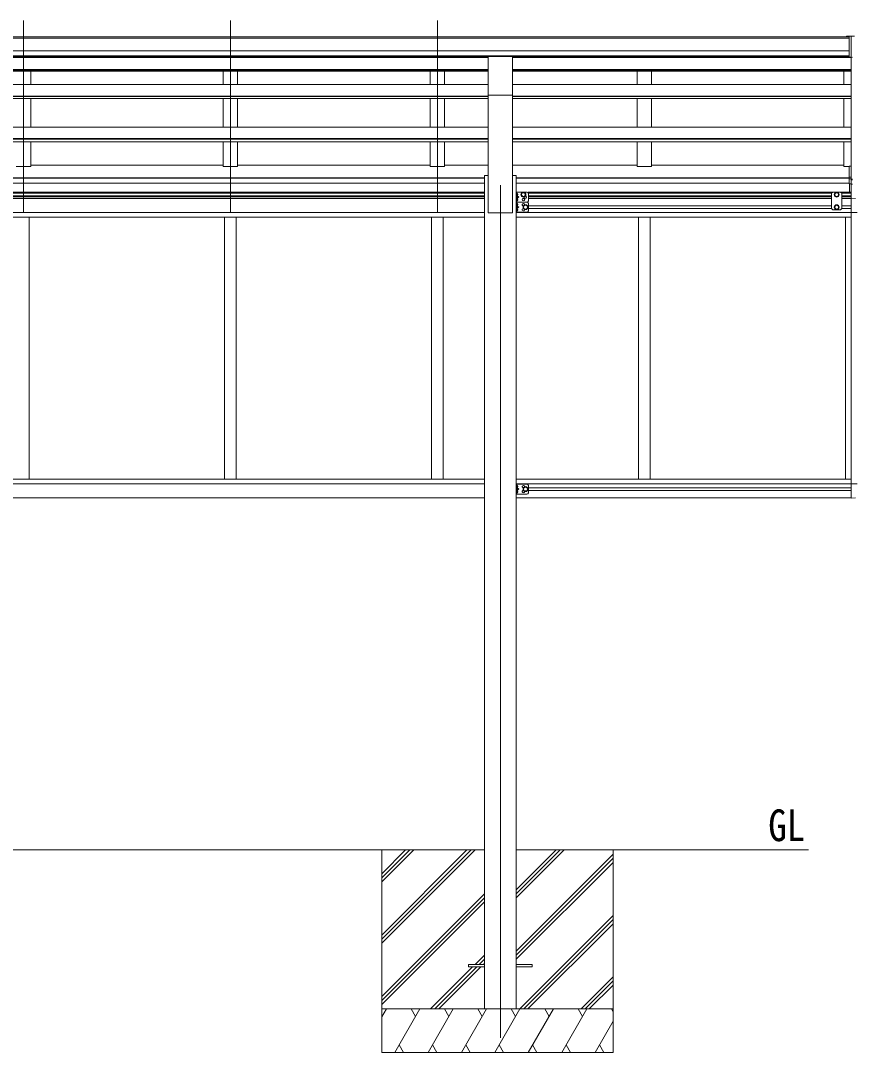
# Model space of a CAD drawing. Units: millimetres at full size, sheet at 1:30; details may follow other scales. Extents: x -8385 to 8479, y -5853 to 5787.
# Drawn here: x 2648 to 5523, y -2046 to 1523 of the extents above; entities that cross this region are included whole.
import ezdxf
from ezdxf.enums import TextEntityAlignment as Align

# ---------------------------------------------------------------- set-up
doc = ezdxf.new("R2010")
doc.units = ezdxf.units.MM
doc.header["$LTSCALE"] = 30
for name, color, linetype, lineweight in [('0-0_0', 7, 'Continuous', 9), ('0-1_本体', 4, 'Continuous', 9), ('0-2_部品', 7, 'Continuous', 9), ('0-8_PARTS2', 2, 'Continuous', 9), ('1-1_GLASS', 7, 'Continuous', 9)]:
    doc.layers.add(name, color=color, linetype=linetype, lineweight=lineweight)
doc.styles.add('ＭＳ ゴシック', font='')
doc.styles.get('ＭＳ ゴシック').set_extended_font_data('MS Gothic')

msp = doc.modelspace()

# ---------------------------------------------------------------- linework, layer by layer
at = {"layer": '0-0_0'}
for p, q in [((1063.13, -1345.53), (4253.13, -1345.53)), ((3898.33, -1345.53), (3898.33, -2045.53)), ((3898.33, -1639.71), (4192.51, -1345.53)), ((3898.33, -1653.85), (4206.65, -1345.53)), ((3898.33, -1667.99), (4220.8, -1345.53)), ((3898.33, -1455.86), (4008.66, -1345.53)), ((3898.33, -1441.72), (3994.52, -1345.53)), ((3898.33, -1427.58), (3980.38, -1345.53)), ((4363.13, -1345.53), (5374.33, -1345.53)), ((4363.13, -1511.56), (4529.16, -1345.53)), ((4363.13, -1497.42), (4515.02, -1345.53)), ((4363.13, -1483.28), (4500.88, -1345.53)), ((4698.33, -1345.53), (4698.33, -2045.53)), ((4363.13, -1695.41), (4698.33, -1360.21)), ((4363.13, -1709.55), (4698.33, -1374.35)), ((4363.13, -1723.69), (4698.33, -1388.5)), ((3898.33, -1851.84), (4253.13, -1497.04)), ((3898.33, -1865.98), (4253.13, -1511.19)), ((3898.33, -1880.13), (4253.13, -1525.33)), ((4375.14, -1895.53), (4698.33, -1572.34)), ((4389.28, -1895.53), (4698.33, -1586.48)), ((4403.43, -1895.53), (4698.33, -1600.63)), ((4221.27, -1741.03), (4253.13, -1709.17)), ((4235.42, -1741.03), (4253.13, -1723.32)), ((4249.56, -1741.03), (4253.13, -1737.46)), ((4066.77, -1895.53), (4212.27, -1750.03)), ((4080.92, -1895.53), (4226.42, -1750.03)), ((4095.06, -1895.53), (4240.56, -1750.03)), ((4587.27, -1895.53), (4698.33, -1784.47)), ((4601.42, -1895.53), (4698.33, -1798.62)), ((4615.56, -1895.53), (4698.33, -1812.76)), ((4698.33, -1895.53), (3898.33, -1895.53)), ((3898.33, -1923.03), (3914.21, -1895.53)), ((3943.08, -2045.53), (4029.68, -1895.53)), ((4014.68, -1921.51), (3999.68, -1895.53)), ((4058.55, -2045.53), (4145.15, -1895.53)), ((4130.15, -1921.51), (4115.15, -1895.53)), ((4174.02, -2045.53), (4260.62, -1895.53)), ((4245.62, -1921.51), (4230.62, -1895.53)), ((4289.49, -2045.53), (4376.09, -1895.53)), ((4361.09, -1921.51), (4346.09, -1895.53)), ((4404.96, -2045.53), (4491.56, -1895.53)), ((4476.56, -1921.51), (4461.56, -1895.53)), ((4520.43, -2045.53), (4607.03, -1895.53)), ((4577.03, -1895.53), (4592.03, -1921.51)), ((4692.5, -1895.53), (4698.33, -1905.63)), ((4635.9, -2045.53), (4698.33, -1937.39)), ((3958.08, -2019.55), (3973.07, -2045.53)), ((4073.55, -2019.55), (4088.55, -2045.53)), ((4189.02, -2019.55), (4204.02, -2045.53)), ((4304.49, -2019.55), (4319.49, -2045.53)), ((4419.96, -2019.55), (4434.96, -2045.53)), ((4535.43, -2019.55), (4550.43, -2045.53)), ((4650.9, -2019.55), (4665.9, -2045.53)), ((3898.33, -2045.53), (4698.33, -2045.53))]:
    msp.add_line(p, q, dxfattribs=at)
at = {"layer": '0-1_本体'}
for p, q in [((-199.37, 1467.45), (5515.63, 1467.45)), ((-199.37, 1462.09), (5515.63, 1462.09)), ((-199.37, 1418.57), (5515.63, 1418.57)), ((-199.37, 1400.9), (5515.63, 1400.9)), ((1050.63, 1398.53), (4265.63, 1398.53)), ((1050.63, 1395.57), (4265.63, 1395.57)), ((2683.13, 1398.53), (2683.13, 1395.57)), ((3349.13, 1398.53), (3349.13, 1395.57)), ((3399.13, 1398.53), (3399.13, 1395.57)), ((4065.13, 1398.53), (4065.13, 1395.57)), ((4115.13, 1398.53), (4115.13, 1395.57)), ((4350.63, 1398.41), (5515.63, 1398.41)), ((4350.63, 1395.57), (5522.13, 1395.57)), ((4781.13, 1398.41), (4781.13, 1395.57)), ((4831.13, 1398.41), (4831.13, 1395.57)), ((5522.13, 1397.07), (5522.13, 1019.35)), ((1050.63, 1353.62), (4265.63, 1353.62)), ((1050.63, 1351.92), (4265.63, 1351.92)), ((1050.63, 1348.14), (4265.63, 1348.14)), ((2683.13, 1348.14), (2683.13, 1302.71)), ((3349.13, 1348.14), (3349.13, 1302.71)), ((3399.13, 1348.14), (3399.13, 1302.71)), ((4065.13, 1348.14), (4065.13, 1302.71)), ((4115.13, 1348.14), (4115.13, 1302.71)), ((4350.63, 1353.62), (5522.13, 1353.62)), ((4350.63, 1351.92), (5522.13, 1351.92)), ((4350.63, 1348.14), (5522.13, 1348.14)), ((4781.13, 1348.14), (4781.13, 1302.71)), ((4831.13, 1348.14), (4831.13, 1302.71)), ((5497.13, 1302.71), (5497.13, 1348.14)), ((1050.63, 1302.71), (4265.63, 1302.71)), ((4350.63, 1302.71), (5522.13, 1302.71)), ((1050.63, 1262.13), (4265.63, 1262.13)), ((1050.63, 1260.44), (4265.63, 1260.44)), ((1050.63, 1253.57), (4265.63, 1253.57)), ((2683.13, 1253.57), (2683.13, 1154.47)), ((3349.13, 1253.57), (3349.13, 1154.47)), ((3399.13, 1253.57), (3399.13, 1154.47)), ((4065.13, 1253.57), (4065.13, 1154.47)), ((4115.13, 1253.57), (4115.13, 1154.47)), ((4265.63, 857.92), (4265.63, 1264.87)), ((4350.63, 857.92), (4350.63, 1264.87)), ((4350.63, 1262.13), (5522.13, 1262.13)), ((4350.63, 1260.44), (5522.13, 1260.44)), ((4350.63, 1253.57), (5522.13, 1253.57)), ((4781.13, 1253.57), (4781.13, 1154.47)), ((4831.13, 1253.57), (4831.13, 1154.47)), ((5497.13, 1154.47), (5497.13, 1253.57)), ((1050.63, 1154.47), (4265.63, 1154.47)), ((4350.63, 1154.47), (5522.13, 1154.47)), ((1050.63, 1115.33), (4265.63, 1115.33)), ((1050.63, 1113.66), (4265.63, 1113.66)), ((4350.63, 1115.33), (5522.13, 1115.33)), ((4350.63, 1113.66), (5522.13, 1113.66)), ((1050.63, 1104.02), (4265.63, 1104.02)), ((3349.13, 1104.02), (3349.13, 1018.52)), ((4065.13, 1104.02), (4065.13, 1018.52)), ((4350.63, 1104.02), (5522.13, 1104.02)), ((4781.13, 1104.02), (4781.13, 1018.52)), ((5497.13, 1018.52), (5497.13, 1104.02)), ((2683.13, 1023.74), (3349.13, 1023.74)), ((3399.13, 1023.74), (4065.13, 1023.74)), ((4115.13, 1023.74), (4265.63, 1023.74)), ((4350.63, 1023.74), (4781.13, 1023.74)), ((4831.13, 1023.74), (5497.13, 1023.74)), ((5515.63, 1018.52), (5497.13, 1018.52)), ((1063.13, 979.43), (4253.13, 979.43)), ((1063.13, 978.05), (4253.13, 978.05)), ((4253.13, 987.92), (4253.13, -1892.08)), ((4253.13, 987.92), (4265.63, 987.92)), ((4350.63, 987.92), (4363.13, 987.92)), ((4363.13, 987.92), (4363.13, -1892.08)), ((4363.13, 979.43), (5515.63, 979.43)), ((4363.13, 978.05), (5515.63, 978.05)), ((1063.13, 960.87), (4253.13, 960.87)), ((4363.13, 960.87), (5515.63, 960.87)), ((4265.63, 857.92), (4350.63, 857.92))]:
    msp.add_line(p, q, dxfattribs=at)
for points in [[(2683.13, 1104.02), (2683.13, 1018.52), (2633.13, 1018.52)], [(3399.13, 1104.02), (3399.13, 1018.52), (3349.13, 1018.52)], [(4115.13, 1104.02), (4115.13, 1018.52), (4065.13, 1018.52)], [(4831.13, 1104.02), (4831.13, 1018.52), (4781.13, 1018.52)]]:
    msp.add_lwpolyline(points, dxfattribs=at)
at = {"layer": '0-2_部品'}
for p, q in [((5515.63, 1469.05), (5505.63, 1468.96)), ((5505.63, 1467.45), (5505.63, 1468.96)), ((5515.63, 1397.07), (5515.63, 1469.05)), ((5534.13, 1469.05), (5515.63, 1469.05)), ((5522.13, 1396.07), (5522.13, 1469.05)), ((4265.63, 1399.02), (4350.63, 1399.02)), ((4265.63, 1264.87), (4265.63, 1399.02)), ((4350.63, 1264.87), (4350.63, 1399.02)), ((5515.63, 1397.07), (5522.13, 1397.07)), ((5522.13, 1396.07), (5527.34, 1396.38)), ((4265.63, 1264.87), (4350.63, 1264.87)), ((5515.63, 1019.76), (5515.63, 958.7)), ((5515.63, 1019.76), (5522.13, 1019.76)), ((5522.13, 1019.76), (5522.13, 957.88)), ((5515.63, 981.45), (5522.13, 981.45)), ((5515.63, 976.05), (5522.13, 976.05)), ((5522.13, 975.05), (5527.27, 975.05)), ((5522.13, 973.05), (5526.98, 973.05)), ((5515.63, 958.7), (5522.13, 958.7)), ((5522.13, 957.88), (5526.98, 957.88))]:
    msp.add_line(p, q, dxfattribs=at)
at = {"layer": '0-2_部品', "color": 4}
for p, q in [((4198.33, -1741.03), (4198.33, -1750.03)), ((4253.13, -1741.03), (4198.33, -1741.03)), ((4417.93, -1741.03), (4363.13, -1741.03)), ((4253.13, -1750.03), (4198.33, -1750.03))]:
    msp.add_line(p, q, dxfattribs=at)
msp.add_lwpolyline([(4417.93, -1741.03), (4417.93, -1750.03), (4363.13, -1750.03)], dxfattribs=at)
at = {"layer": '0-8_PARTS2'}
for p, q in [((2658.13, 860.67), (2658.13, 1523.2)), ((3374.13, 860.67), (3374.13, 1523.2)), ((4090.13, 860.67), (4090.13, 1523.2)), ((4308.13, 954.47), (4308.13, -1995.53))]:
    msp.add_line(p, q, dxfattribs=at)
at = {"layer": '1-1_GLASS', "color": 4}
for p, q in [((1063.13, 929.36), (4253.13, 929.36)), ((4402.92, 929.36), (5457.63, 929.36)), ((5486.63, 929.36), (5522.13, 929.36)), ((1063.13, 925.86), (4253.13, 925.86)), ((1063.13, 916.86), (4253.13, 916.86)), ((1063.13, 913.36), (4253.13, 913.36)), ((4253.13, 908.36), (1063.13, 908.36)), ((4404.91, 925.86), (5454.63, 925.86)), ((4404.93, 916.86), (5454.63, 916.86)), ((4404.93, 913.36), (5454.63, 913.36)), ((5454.63, 908.36), (4404.93, 908.36)), ((5489.63, 925.86), (5522.13, 925.86)), ((5489.63, 916.86), (5522.13, 916.86)), ((5489.63, 913.36), (5522.13, 913.36)), ((5522.13, 908.36), (5489.63, 908.36)), ((5522.13, 908.86), (5522.13, -128.14)), ((1063.13, 859.86), (4253.13, 859.86)), ((5522.13, 859.86), (4363.13, 859.86)), ((4404.93, 882.36), (5454.63, 882.36)), ((4404.93, 873.36), (5454.63, 873.36)), ((5489.63, 882.36), (5522.13, 882.36)), ((5489.63, 873.36), (5522.13, 873.36)), ((1063.13, 843.86), (4253.13, 843.86)), ((2678.13, 843.86), (2678.13, -63.14)), ((3354.13, 844.36), (3354.13, -63.14)), ((3394.13, 844.36), (3394.13, -63.14)), ((4070.13, 844.36), (4070.13, -63.14)), ((4110.13, 844.36), (4110.13, -63.14)), ((4363.13, 843.86), (5522.13, 843.86)), ((4786.13, 844.36), (4786.13, -63.14)), ((4826.13, 844.36), (4826.13, -63.14)), ((5502.13, 844.36), (5502.13, -63.14)), ((5502.13, 843.86), (5502.13, -63.14)), ((1063.13, -63.14), (4253.13, -63.14)), ((4363.13, -63.14), (5522.13, -63.14)), ((5522.13, -63.14), (5522.13, -79.14)), ((1063.13, -79.14), (4253.13, -79.14)), ((4363.13, -79.14), (5522.13, -79.14)), ((4404.93, -92.64), (5522.13, -92.64)), ((4404.93, -101.64), (5522.13, -101.64)), ((1063.13, -127.64), (4253.13, -127.64)), ((4363.13, -127.64), (5522.13, -127.64))]:
    msp.add_line(p, q, dxfattribs=at)
at = {"layer": '1-1_GLASS'}
for p, q in [((4363.13, 930.36), (4363.13, 895.36)), ((4400.13, 930.36), (4363.13, 930.36)), ((4365.63, 930.36), (4365.63, 895.36)), ((5458.63, 930.36), (5454.63, 926.36)), ((5485.63, 930.36), (5458.63, 930.36)), ((5485.63, 930.36), (5489.63, 926.36)), ((5516.63, 929.36), (5516.63, 958.7)), ((5522.13, 958.7), (5522.13, 908.85)), ((4400.13, 895.36), (4363.13, 895.36)), ((4366.13, 917.86), (4365.63, 917.94)), ((4365.63, 912.86), (4372.63, 912.86)), ((4366.13, 899.86), (4365.63, 899.94)), ((4365.63, 895.36), (4365.63, 860.36)), ((4366.13, 925.86), (4366.93, 925.72)), ((4366.13, 917.86), (4366.93, 918)), ((4366.13, 907.86), (4366.93, 907.72)), ((4366.13, 899.86), (4366.93, 900)), ((4405.13, 925.36), (4405.13, 900.36)), ((5454.63, 926.36), (5454.63, 872.86)), ((5489.63, 872.86), (5489.63, 926.36)), ((5522.13, 908.86), (5537.42, 908.06)), ((4400.13, 860.36), (4363.13, 860.36)), ((4366.13, 882.86), (4365.63, 882.94)), ((4365.63, 877.86), (4372.63, 877.86)), ((4366.13, 864.86), (4365.63, 864.94)), ((4366.13, 890.86), (4366.93, 890.72)), ((4366.13, 882.86), (4366.93, 883)), ((4366.13, 872.86), (4366.93, 872.72)), ((4366.13, 864.86), (4366.93, 865)), ((4405.13, 890.36), (4405.13, 865.36)), ((5458.63, 868.86), (5454.63, 872.86)), ((5485.63, 868.86), (5458.63, 868.86)), ((5472.13, 885.36), (5465.63, 881.61)), ((5465.63, 881.61), (5465.63, 874.1)), ((5465.63, 874.1), (5472.13, 870.35)), ((5478.63, 881.61), (5472.13, 885.36)), ((5472.13, 870.35), (5478.63, 874.1)), ((5478.63, 874.1), (5478.63, 881.61)), ((5485.63, 868.86), (5489.63, 872.86)), ((5522.13, 859.66), (5542.63, 859.66)), ((4400.13, -79.64), (4363.13, -79.64)), ((4363.13, -79.64), (4363.13, -114.64)), ((4365.25, -88.14), (4365.88, -86.96)), ((4365.25, -88.14), (4365.88, -89.33)), ((4365.25, -106.14), (4365.88, -104.96)), ((4365.25, -106.14), (4365.88, -107.33)), ((4365.63, -79.64), (4365.63, -114.64)), ((4366.13, -84.14), (4365.63, -84.23)), ((4365.63, -84.23), (4365.63, -92.06)), ((4366.13, -92.14), (4365.63, -92.06)), ((4365.63, -92.14), (4372.63, -97.14)), ((4366.13, -102.14), (4365.63, -102.23)), ((4365.63, -102.23), (4365.63, -110.06)), ((4365.88, -86.96), (4368.11, -85.84)), ((4365.88, -89.33), (4368.11, -90.44)), ((4365.88, -104.96), (4368.11, -103.84)), ((4366.13, -84.14), (4366.93, -84.28)), ((4366.13, -92.14), (4366.13, -84.14)), ((4366.13, -92.14), (4366.93, -92)), ((4366.13, -102.14), (4366.93, -102.28)), ((4366.13, -110.14), (4366.13, -102.14)), ((4388.63, -93.39), (4395.13, -89.64)), ((4388.63, -100.9), (4388.63, -93.39)), ((4395.13, -104.65), (4388.63, -100.9)), ((4395.13, -89.64), (4401.63, -93.39)), ((4401.63, -100.9), (4395.13, -104.65)), ((4401.63, -93.39), (4401.63, -100.9)), ((4405.13, -84.64), (4405.13, -109.64)), ((5522.13, -78.95), (5542.63, -78.95)), ((4400.13, -114.64), (4363.13, -114.64)), ((4366.13, -110.14), (4365.63, -110.06)), ((4365.88, -107.33), (4368.11, -108.44)), ((4366.13, -110.14), (4366.93, -110)), ((5522.13, -128.15), (5537.42, -127.35))]:
    msp.add_line(p, q, dxfattribs=at)
for points in [[(4388.13, 913.85), (4381.63, 917.6), (4381.63, 925.11), (4388.13, 928.86), (4394.63, 925.11), (4394.63, 917.6)], [(4395.13, 870.35), (4388.63, 874.1), (4388.63, 881.61), (4395.13, 885.36), (4401.63, 881.61), (4401.63, 874.1)]]:
    msp.add_lwpolyline(points, close=True, dxfattribs=at)
for points in [[(5465.63, 925.11), (5472.13, 928.86), (5478.63, 925.11)], [(4400.13, 895.36), (4363.13, 895.36), (4363.13, 860.36)], [(4365.25, 921.86), (4365.88, 923.04), (4368.11, 924.16)], [(4365.25, 921.86), (4365.88, 920.67), (4368.11, 919.56)], [(4365.25, 903.86), (4365.88, 905.04), (4368.11, 906.16)], [(4365.25, 903.86), (4365.88, 902.67), (4368.11, 901.56)], [(4366.13, 917.86), (4366.13, 925.86), (4365.63, 925.77), (4365.63, 917.94)], [(4365.63, 917.86), (4372.63, 912.86), (4365.63, 907.86)], [(4366.13, 899.86), (4366.13, 907.86), (4365.63, 907.77), (4365.63, 899.94)], [(5478.63, 925.11), (5478.63, 917.6), (5472.13, 913.85), (5465.63, 917.6), (5465.63, 925.11)], [(4365.25, 886.86), (4365.88, 888.04), (4368.11, 889.16)], [(4365.25, 886.86), (4365.88, 885.67), (4368.11, 884.56)], [(4365.25, 868.86), (4365.88, 870.04), (4368.11, 871.16)], [(4365.25, 868.86), (4365.88, 867.67), (4368.11, 866.56)], [(4366.13, 882.86), (4366.13, 890.86), (4365.63, 890.77), (4365.63, 882.94)], [(4365.63, 882.86), (4372.63, 877.86), (4365.63, 872.86)], [(4366.13, 864.86), (4366.13, 872.86), (4365.63, 872.77), (4365.63, 864.94)], [(4365.63, -97.14), (4372.63, -97.14), (4365.63, -102.14)]]:
    msp.add_lwpolyline(points, dxfattribs=at)
for centre, radius in [((4388.13, 921.36), 8.5), ((4388.13, 921.36), 7.5), ((5472.13, 921.36), 8.5), ((5472.13, 921.36), 7.5), ((4388.13, 921.36), 6.5), ((4388.13, 904.36), 4.25), ((5472.13, 921.36), 6.5), ((4395.13, 877.86), 8.5), ((4395.13, 877.86), 7.5), ((4395.13, 877.86), 6.5), ((5472.13, 877.86), 8.5), ((5472.13, 877.86), 7.5), ((5472.13, 877.86), 6.5), ((4395.13, -97.14), 8.5), ((4395.13, -97.14), 7.5), ((4395.13, -97.14), 6.5)]:
    msp.add_circle(centre, radius, dxfattribs=at)
for centre, radius, start, end in [((4400.13, 925.36), 5, 0, 90), ((4366.78, 924.83), 0.9, 32.05588, 80), ((4366.78, 918.88), 0.9, 280, 327.94412), ((4366.78, 906.83), 0.9, 32.05588, 80), ((4366.78, 900.88), 0.9, 280, 327.94412), ((4362.03, 921.86), 6.5, 327.94412, 32.05588), ((4362.03, 903.86), 6.5, 327.94412, 32.05588), ((4395.13, 912.86), 4.25, 173.70569, 85.23923), ((4400.13, 900.36), 5, 270, 0), ((4400.13, 890.36), 5, 0, 90), ((4366.78, 889.83), 0.9, 32.05588, 80), ((4366.78, 883.88), 0.9, 280, 327.94412), ((4366.78, 871.83), 0.9, 32.05588, 80), ((4366.78, 865.88), 0.9, 280, 327.94412), ((4362.03, 886.86), 6.5, 327.94412, 32.05588), ((4362.03, 868.86), 6.5, 327.94412, 32.05588), ((4388.13, 886.36), 4.25, 353.70569, 265.23923), ((4388.13, 869.36), 4.25, 94.76077, 6.29431), ((4400.13, 865.36), 5, 270, 0), ((4366.78, -85.17), 0.9, 32.05588, 80), ((4366.78, -91.12), 0.9, 280, 327.94412), ((4366.78, -103.17), 0.9, 32.05588, 80), ((4362.03, -88.14), 6.5, 327.94412, 32.05588), ((4362.03, -106.14), 6.5, 327.94412, 32.05588), ((4388.13, -88.64), 4.25, 353.70569, 265.23923), ((4388.13, -105.64), 4.25, 94.76077, 6.29431), ((4400.13, -84.64), 5, 0, 90), ((4366.78, -109.12), 0.9, 280, 327.94412), ((4400.13, -109.64), 5, 270, 0)]:
    msp.add_arc(centre, radius, start, end, dxfattribs=at)

# ---------------------------------------------------------------- texts
at = {"layer": '0-0_0', "style": 'ＭＳ ゴシック', "width": 0.85}
msp.add_text('GL', height=110, dxfattribs=at).set_placement((5235.29, -1347.97), align=Align.BOTTOM_LEFT)

doc.saveas('drawing.dxf')
